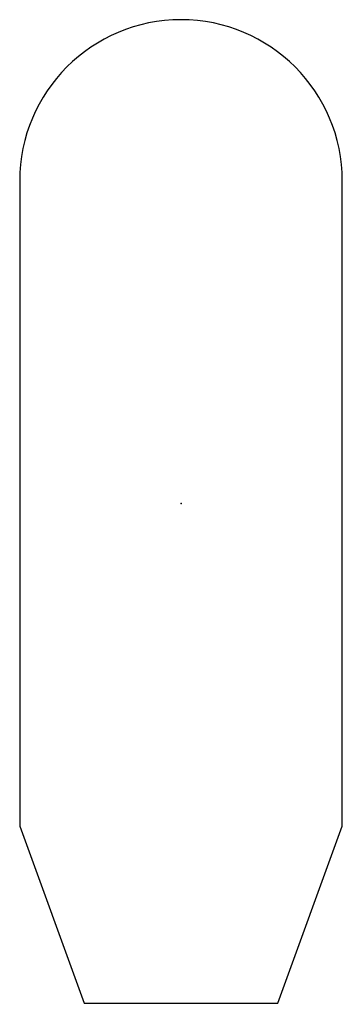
# Model space of a CAD drawing. Header units: millimetres. Extents: x -125 to 125, y -387 to 375.
import ezdxf

# ---------------------------------------------------------------- set-up
doc = ezdxf.new("R2010")
doc.units = ezdxf.units.MM
doc.header["$MEASUREMENT"] = 0
doc.layers.add('Shape2 v1_Sketch1', color=7, linetype='Continuous')

msp = doc.modelspace()

# ---------------------------------------------------------------- linework, layer by layer
at = {"layer": 'Shape2 v1_Sketch1'}
for p, q in [((-125, 250), (-125, -250)), ((125, -250), (125, 250)), ((-125, -250), (-75, -387.37)), ((75, -387.37), (125, -250)), ((-75, -387.37), (75, -387.37))]:
    msp.add_line(p, q, dxfattribs=at)
msp.add_arc((0, 250), 125, 0, 180, dxfattribs=at)
msp.add_point((0, 0), dxfattribs=at)
msp.add_point((0, 0), dxfattribs=at)

doc.saveas('drawing.dxf')
